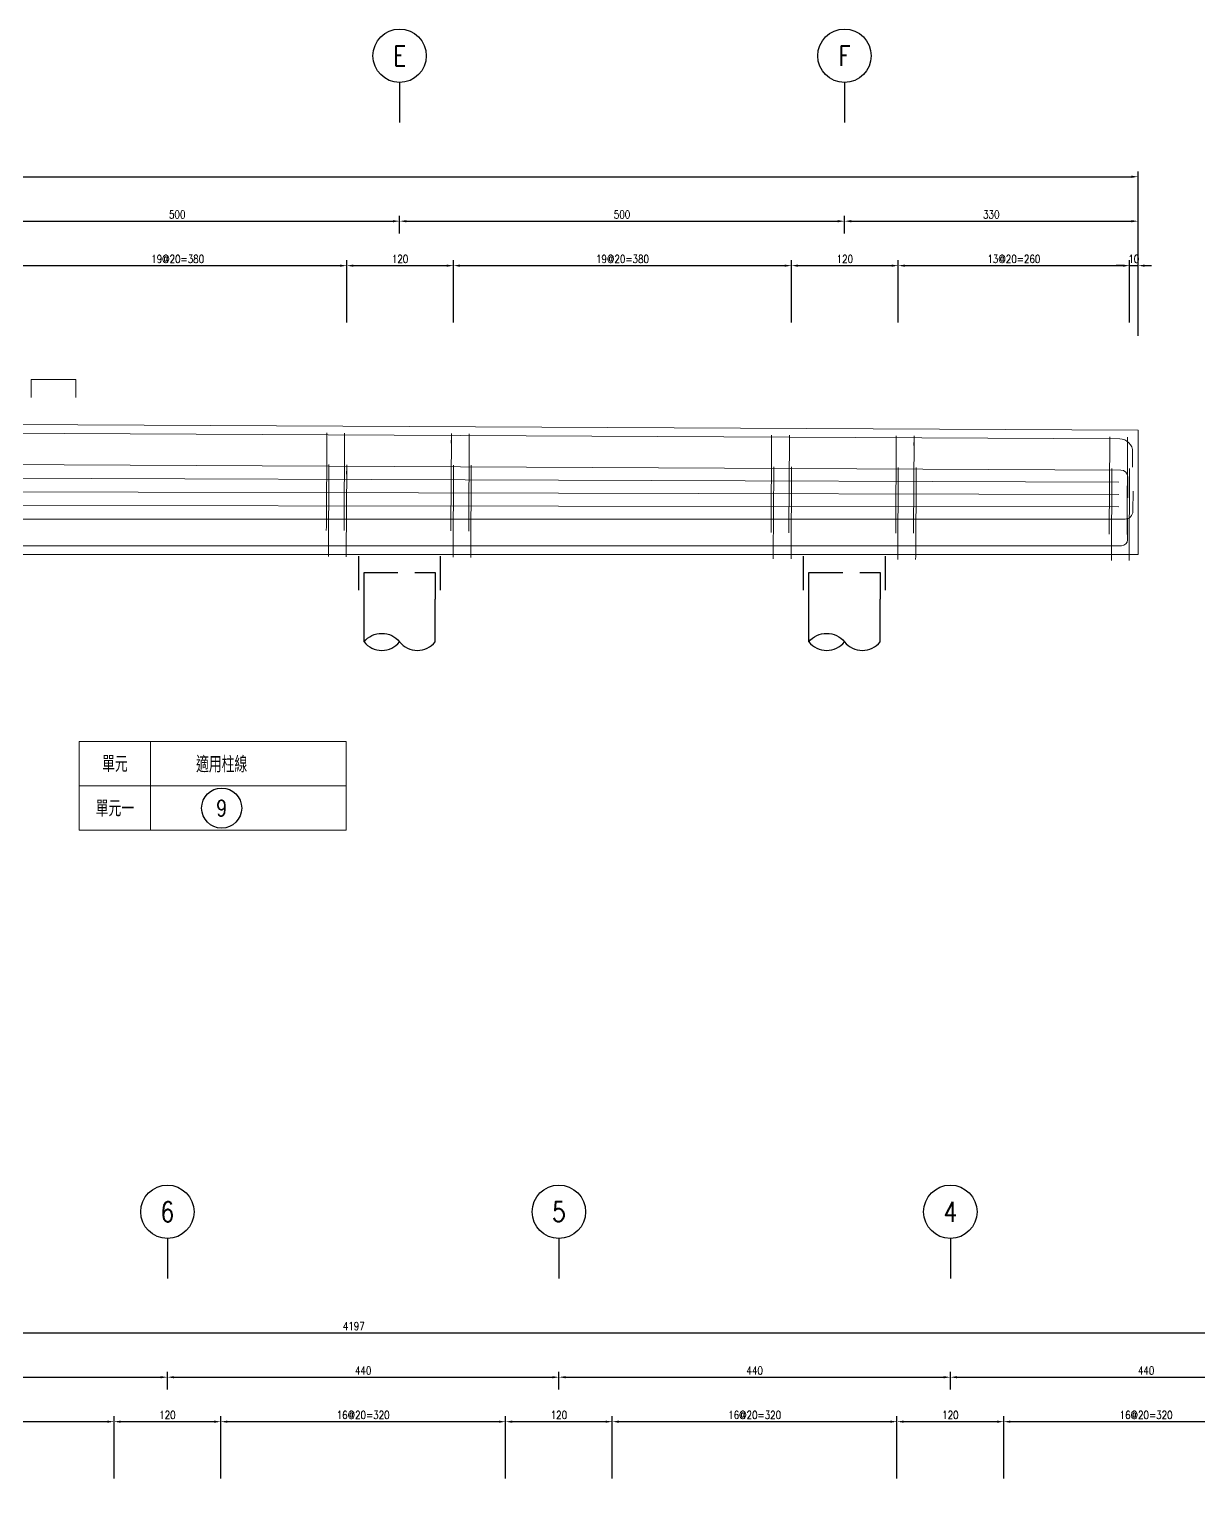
# Model space of a CAD drawing. Extents: x -4754 to 4976, y -19960 to 3841.
# Drawn here: x 1468 to 2783, y -2345 to -709 of the extents above; entities that cross this region are included whole.
import ezdxf
from ezdxf.enums import TextEntityAlignment as Align

# ---------------------------------------------------------------- set-up
doc = ezdxf.new("R2010")
doc.units = 0
doc.header["$LTSCALE"] = 3
doc.linetypes.add('DASHED', pattern=[19.05, 12.7, -6.35])
doc.layers.get('0').update_dxf_attribs({"linetype": 'CONTINUOUS'})
doc.layers.add('HB_0', color=7, linetype='CONTINUOUS', transparency=0.5)
for name, color, linetype in [('HB_DIM', 1, 'CONTINUOUS'), ('HB_SYMBOLS', 7, 'CONTINUOUS'), ('HB_TXT_CTEXT', 2, 'CONTINUOUS'), ('鋼筋', 3, 'CONTINUOUS')]:
    doc.layers.add(name, color=color, linetype=linetype)
doc.styles.get("Standard").update_dxf_attribs({"font": 'ROMANS.shx', "width": 0.8, "bigfont": 'chineset.shx'})
doc.dimstyles.new('30', dxfattribs={"dimscale": 3, "dimtxt": 3, "dimasz": 2.5, "dimexe": 2, "dimexo": 2, "dimgap": 1, "dimtad": 1, "dimdsep": 46, "dimtxsty": 'Standard', "dimcen": 0, "dimclrd": 256, "dimclre": 256, "dimclrt": 2, "dimadec": 0, "dimazin": 0, "dimtfac": 1, "dimtix": 1, "dimtmove": 2, "dimatfit": 3, "dimfxl": 1, "dimtolj": 1, "dimtzin": 0, "dimarcsym": 0})

# ---------------------------------------------------------------- blocks, each defined once
blk = doc.blocks.new('pile_vertical')
at = {"color": 252, "linetype": 'DASHED'}
for p, q in [((-46, -40), (-46, 0)), ((46, -40), (46, 0))]:
    blk.add_line(p, q, dxfattribs=at)
at = {"linetype": 'Continuous'}
for p, q in [((-40, -98.1), (-40, -50)), ((40, -98.1), (40, -50))]:
    blk.add_line(p, q, dxfattribs=at)
at = {"color": 252, "linetype": 'DASHED'}
blk.add_lwpolyline([(-40, -50), (-40, -20), (40, -20), (40, -50)], dxfattribs=at)
at = {"linetype": 'Continuous'}
for points in [[(-40, -98.1, -0.48), (0, -98.1, 0.48), (40, -98.1, 0.48)], [(-40, -98.1, 0.48), (0, -98.1, 0.48)]]:
    blk.add_lwpolyline(points, format="xyb", dxfattribs=at)
blk = doc.blocks.new('line_guide')
at = {"color": 4, "linetype": 'Continuous'}
blk.add_line((0, 0), (0, -45), dxfattribs=at)
blk.add_circle((0, 30), 30, dxfattribs=at)
at = {"color": 4, "linetype": 'Continuous', "width": 0.8}
blk.add_attdef('A', text='', height=22.5, dxfattribs=at).set_placement((0, 30), align=Align.MIDDLE)
blk = doc.blocks.new('line_tag')
at = {"layer": 'HB_SYMBOLS', "color": 4, "linetype": 'Continuous'}
blk.add_circle((0, 0), 22.5, dxfattribs=at)
at = {"color": 4, "linetype": 'Continuous', "width": 0.8}
blk.add_attdef('A', text='', height=18, dxfattribs=at).set_placement((0, 0), align=Align.MIDDLE)
blk = doc.blocks.new('*D98')
at = {"layer": 'HB_DIM', "linetype": 'Continuous', "lineweight": -2}
for p, q in [((1445.1, -1038.8), (1445.1, -968.8)), ((1452.6, -974.8), (1817.6, -974.8)), ((1825.1, -1038.8), (1825.1, -968.8))]:
    blk.add_line(p, q, dxfattribs=at)
at = {"layer": 'HB_DIM'}
for points in [[(1452.6, -973.6), (1452.6, -976.1), (1445.1, -974.8)], [(1817.6, -976.1), (1817.6, -973.6), (1825.1, -974.8)]]:
    blk.add_solid(points, dxfattribs=at)
at = {"layer": 'HB_DIM', "color": 2, "linetype": 'Continuous', "insert": (1635.1, -967.3), "char_height": 9, "attachment_point": 5, "rotation": 0}
blk.add_mtext('\\A1;19@20=380', dxfattribs=at)
blk = doc.blocks.new('*D99')
at = {"layer": 'HB_DIM', "linetype": 'Continuous', "lineweight": -2}
for p, q in [((1825.1, -1038.8), (1825.1, -968.8)), ((1832.6, -974.8), (1937.6, -974.8)), ((1945.1, -1038.8), (1945.1, -968.8))]:
    blk.add_line(p, q, dxfattribs=at)
at = {"layer": 'HB_DIM'}
for points in [[(1832.6, -973.6), (1832.6, -976.1), (1825.1, -974.8)], [(1937.6, -976.1), (1937.6, -973.6), (1945.1, -974.8)]]:
    blk.add_solid(points, dxfattribs=at)
at = {"layer": 'HB_DIM', "color": 2, "linetype": 'Continuous', "insert": (1885.1, -967.3), "char_height": 9, "attachment_point": 5, "rotation": 0}
blk.add_mtext('\\A1;120', dxfattribs=at)
blk = doc.blocks.new('*D100')
at = {"layer": 'HB_DIM', "linetype": 'Continuous', "lineweight": -2}
for p, q in [((1945.1, -1038.8), (1945.1, -968.8)), ((1952.6, -974.8), (2317.5, -974.8)), ((2325, -1038.8), (2325, -968.8))]:
    blk.add_line(p, q, dxfattribs=at)
at = {"layer": 'HB_DIM'}
for points in [[(1952.6, -973.6), (1952.6, -976.1), (1945.1, -974.8)], [(2317.5, -976.1), (2317.5, -973.6), (2325, -974.8)]]:
    blk.add_solid(points, dxfattribs=at)
at = {"layer": 'HB_DIM', "color": 2, "linetype": 'Continuous', "insert": (2135.1, -967.3), "char_height": 9, "attachment_point": 5, "rotation": 0}
blk.add_mtext('\\A1;19@20=380', dxfattribs=at)
blk = doc.blocks.new('*D101')
at = {"layer": 'HB_DIM', "linetype": 'Continuous', "lineweight": -2}
for p, q in [((2325, -1038.8), (2325, -968.8)), ((2332.5, -974.8), (2437.5, -974.8)), ((2445, -1038.8), (2445, -968.8))]:
    blk.add_line(p, q, dxfattribs=at)
at = {"layer": 'HB_DIM'}
for points in [[(2332.5, -973.6), (2332.5, -976.1), (2325, -974.8)], [(2437.5, -976.1), (2437.5, -973.6), (2445, -974.8)]]:
    blk.add_solid(points, dxfattribs=at)
at = {"layer": 'HB_DIM', "color": 2, "linetype": 'Continuous', "insert": (2385, -967.3), "char_height": 9, "attachment_point": 5, "rotation": 0}
blk.add_mtext('\\A1;120', dxfattribs=at)
blk = doc.blocks.new('*D102')
at = {"layer": 'HB_DIM', "linetype": 'Continuous', "lineweight": -2}
for p, q in [((2445, -1038.8), (2445, -968.8)), ((2452.5, -974.8), (2697.5, -974.8)), ((2705, -1038.8), (2705, -968.8))]:
    blk.add_line(p, q, dxfattribs=at)
at = {"layer": 'HB_DIM'}
for points in [[(2452.5, -973.6), (2452.5, -976.1), (2445, -974.8)], [(2697.5, -976.1), (2697.5, -973.6), (2705, -974.8)]]:
    blk.add_solid(points, dxfattribs=at)
at = {"layer": 'HB_DIM', "color": 2, "linetype": 'Continuous', "insert": (2575, -967.3), "char_height": 9, "attachment_point": 5, "rotation": 0}
blk.add_mtext('\\A1;13@20=260', dxfattribs=at)
blk = doc.blocks.new('*D103')
at = {"layer": 'HB_DIM', "linetype": 'Continuous', "lineweight": -2}
for p, q in [((2697.5, -974.8), (2690, -974.8)), ((2705, -1038.8), (2705, -968.8)), ((2705, -974.8), (2714.6, -974.8)), ((2714.6, -1038.8), (2714.6, -968.8)), ((2722.1, -974.8), (2729.6, -974.8))]:
    blk.add_line(p, q, dxfattribs=at)
at = {"layer": 'HB_DIM'}
for points in [[(2697.5, -976.1), (2697.5, -973.6), (2705, -974.8)], [(2722.1, -973.6), (2722.1, -976.1), (2714.6, -974.8)]]:
    blk.add_solid(points, dxfattribs=at)
at = {"layer": 'HB_DIM', "color": 2, "linetype": 'Continuous', "insert": (2709.8, -967.3), "char_height": 9, "attachment_point": 5, "rotation": 0}
blk.add_mtext('\\A1;10', dxfattribs=at)
blk = doc.blocks.new('*D104')
at = {"layer": 'HB_DIM', "linetype": 'Continuous', "lineweight": -2}
for p, q in [((-265.4, -1038.8), (-265.4, -868.8)), ((-257.9, -874.8), (2707.1, -874.8)), ((2714.6, -1053.8), (2714.6, -868.8))]:
    blk.add_line(p, q, dxfattribs=at)
at = {"layer": 'HB_DIM'}
for points in [[(-257.9, -873.6), (-257.9, -876.1), (-265.4, -874.8)], [(2707.1, -876.1), (2707.1, -873.6), (2714.6, -874.8)]]:
    blk.add_solid(points, dxfattribs=at)
at = {"layer": 'HB_DIM', "color": 2, "linetype": 'Continuous', "insert": (1224.6, -867.3), "char_height": 9, "attachment_point": 5, "rotation": 0}
blk.add_mtext('\\A1;2980', dxfattribs=at)
blk = doc.blocks.new('*D109')
at = {"layer": 'HB_DIM', "linetype": 'Continuous', "lineweight": -2}
for p, q in [((1384.6, -938.8), (1384.6, -918.8)), ((1392.1, -924.8), (1877.1, -924.8)), ((1884.6, -938.8), (1884.6, -918.8))]:
    blk.add_line(p, q, dxfattribs=at)
at = {"layer": 'HB_DIM'}
for points in [[(1392.1, -923.6), (1392.1, -926.1), (1384.6, -924.8)], [(1877.1, -926.1), (1877.1, -923.6), (1884.6, -924.8)]]:
    blk.add_solid(points, dxfattribs=at)
at = {"layer": 'HB_DIM', "color": 2, "linetype": 'Continuous', "insert": (1634.6, -917.3), "char_height": 9, "attachment_point": 5, "rotation": 0}
blk.add_mtext('\\A1;500', dxfattribs=at)
blk = doc.blocks.new('*D110')
at = {"layer": 'HB_DIM', "linetype": 'Continuous', "lineweight": -2}
for p, q in [((1884.6, -938.8), (1884.6, -918.8)), ((1892.1, -924.8), (2377.1, -924.8)), ((2384.6, -938.8), (2384.6, -918.8))]:
    blk.add_line(p, q, dxfattribs=at)
at = {"layer": 'HB_DIM'}
for points in [[(1892.1, -923.6), (1892.1, -926.1), (1884.6, -924.8)], [(2377.1, -926.1), (2377.1, -923.6), (2384.6, -924.8)]]:
    blk.add_solid(points, dxfattribs=at)
at = {"layer": 'HB_DIM', "color": 2, "linetype": 'Continuous', "insert": (2134.6, -917.3), "char_height": 9, "attachment_point": 5, "rotation": 0}
blk.add_mtext('\\A1;500', dxfattribs=at)
blk = doc.blocks.new('*D111')
at = {"layer": 'HB_DIM', "linetype": 'Continuous', "lineweight": -2}
for p, q in [((2384.6, -938.8), (2384.6, -918.8)), ((2392.1, -924.8), (2707.1, -924.8)), ((2714.6, -1038.8), (2714.6, -918.8))]:
    blk.add_line(p, q, dxfattribs=at)
at = {"layer": 'HB_DIM'}
for points in [[(2392.1, -923.6), (2392.1, -926.1), (2384.6, -924.8)], [(2707.1, -926.1), (2707.1, -923.6), (2714.6, -924.8)]]:
    blk.add_solid(points, dxfattribs=at)
at = {"layer": 'HB_DIM', "color": 2, "linetype": 'Continuous', "insert": (2549.6, -917.3), "char_height": 9, "attachment_point": 5, "rotation": 0}
blk.add_mtext('\\A1;330', dxfattribs=at)
blk = doc.blocks.new('*D122')
at = {"layer": 'HB_DIM', "linetype": 'Continuous', "lineweight": -2}
for p, q in [((1243.6, -2338.8), (1243.6, -2268.8)), ((1563.6, -2338.8), (1563.6, -2268.8)), ((1251.1, -2274.8), (1556.1, -2274.8))]:
    blk.add_line(p, q, dxfattribs=at)
at = {"layer": 'HB_DIM'}
for points in [[(1251.1, -2273.6), (1251.1, -2276.1), (1243.6, -2274.8)], [(1556.1, -2276.1), (1556.1, -2273.6), (1563.6, -2274.8)]]:
    blk.add_solid(points, dxfattribs=at)
at = {"layer": 'HB_DIM', "color": 2, "linetype": 'Continuous', "insert": (1403.6, -2267.3), "char_height": 9, "attachment_point": 5, "rotation": 0}
blk.add_mtext('\\A1;16@20=320', dxfattribs=at)
blk = doc.blocks.new('*D123')
at = {"layer": 'HB_DIM', "linetype": 'Continuous', "lineweight": -2}
for p, q in [((1563.6, -2338.8), (1563.6, -2268.8)), ((1683.6, -2338.8), (1683.6, -2268.8)), ((1571.1, -2274.8), (1676.1, -2274.8))]:
    blk.add_line(p, q, dxfattribs=at)
at = {"layer": 'HB_DIM'}
for points in [[(1571.1, -2273.6), (1571.1, -2276.1), (1563.6, -2274.8)], [(1676.1, -2276.1), (1676.1, -2273.6), (1683.6, -2274.8)]]:
    blk.add_solid(points, dxfattribs=at)
at = {"layer": 'HB_DIM', "color": 2, "linetype": 'Continuous', "insert": (1623.6, -2267.3), "char_height": 9, "attachment_point": 5, "rotation": 0}
blk.add_mtext('\\A1;120', dxfattribs=at)
blk = doc.blocks.new('*D124')
at = {"layer": 'HB_DIM', "linetype": 'Continuous', "lineweight": -2}
for p, q in [((1683.6, -2338.8), (1683.6, -2268.8)), ((2003.6, -2338.8), (2003.6, -2268.8)), ((1691.1, -2274.8), (1996.1, -2274.8))]:
    blk.add_line(p, q, dxfattribs=at)
at = {"layer": 'HB_DIM'}
for points in [[(1691.1, -2273.6), (1691.1, -2276.1), (1683.6, -2274.8)], [(1996.1, -2276.1), (1996.1, -2273.6), (2003.6, -2274.8)]]:
    blk.add_solid(points, dxfattribs=at)
at = {"layer": 'HB_DIM', "color": 2, "linetype": 'Continuous', "insert": (1843.6, -2267.3), "char_height": 9, "attachment_point": 5, "rotation": 0}
blk.add_mtext('\\A1;16@20=320', dxfattribs=at)
blk = doc.blocks.new('*D125')
at = {"layer": 'HB_DIM', "linetype": 'Continuous', "lineweight": -2}
for p, q in [((2003.6, -2338.8), (2003.6, -2268.8)), ((2123.6, -2338.8), (2123.6, -2268.8)), ((2011.1, -2274.8), (2116.1, -2274.8))]:
    blk.add_line(p, q, dxfattribs=at)
at = {"layer": 'HB_DIM'}
for points in [[(2011.1, -2273.6), (2011.1, -2276.1), (2003.6, -2274.8)], [(2116.1, -2276.1), (2116.1, -2273.6), (2123.6, -2274.8)]]:
    blk.add_solid(points, dxfattribs=at)
at = {"layer": 'HB_DIM', "color": 2, "linetype": 'Continuous', "insert": (2063.6, -2267.3), "char_height": 9, "attachment_point": 5, "rotation": 0}
blk.add_mtext('\\A1;120', dxfattribs=at)
blk = doc.blocks.new('*D126')
at = {"layer": 'HB_DIM', "linetype": 'Continuous', "lineweight": -2}
for p, q in [((2123.6, -2338.8), (2123.6, -2268.8)), ((2443.6, -2338.8), (2443.6, -2268.8)), ((2131.1, -2274.8), (2436.1, -2274.8))]:
    blk.add_line(p, q, dxfattribs=at)
at = {"layer": 'HB_DIM'}
for points in [[(2131.1, -2273.6), (2131.1, -2276.1), (2123.6, -2274.8)], [(2436.1, -2276.1), (2436.1, -2273.6), (2443.6, -2274.8)]]:
    blk.add_solid(points, dxfattribs=at)
at = {"layer": 'HB_DIM', "color": 2, "linetype": 'Continuous', "insert": (2283.6, -2267.3), "char_height": 9, "attachment_point": 5, "rotation": 0}
blk.add_mtext('\\A1;16@20=320', dxfattribs=at)
blk = doc.blocks.new('*D127')
at = {"layer": 'HB_DIM', "linetype": 'Continuous', "lineweight": -2}
for p, q in [((2443.6, -2338.8), (2443.6, -2268.8)), ((2563.6, -2338.8), (2563.6, -2268.8)), ((2451.1, -2274.8), (2556.1, -2274.8))]:
    blk.add_line(p, q, dxfattribs=at)
at = {"layer": 'HB_DIM'}
for points in [[(2451.1, -2273.6), (2451.1, -2276.1), (2443.6, -2274.8)], [(2556.1, -2276.1), (2556.1, -2273.6), (2563.6, -2274.8)]]:
    blk.add_solid(points, dxfattribs=at)
at = {"layer": 'HB_DIM', "color": 2, "linetype": 'Continuous', "insert": (2503.6, -2267.3), "char_height": 9, "attachment_point": 5, "rotation": 0}
blk.add_mtext('\\A1;120', dxfattribs=at)
blk = doc.blocks.new('*D128')
at = {"layer": 'HB_DIM', "linetype": 'Continuous', "lineweight": -2}
for p, q in [((2563.6, -2338.8), (2563.6, -2268.8)), ((2883.6, -2338.8), (2883.6, -2268.8)), ((2571.1, -2274.8), (2876.1, -2274.8))]:
    blk.add_line(p, q, dxfattribs=at)
at = {"layer": 'HB_DIM'}
for points in [[(2571.1, -2273.6), (2571.1, -2276.1), (2563.6, -2274.8)], [(2876.1, -2276.1), (2876.1, -2273.6), (2883.6, -2274.8)]]:
    blk.add_solid(points, dxfattribs=at)
at = {"layer": 'HB_DIM', "color": 2, "linetype": 'Continuous', "insert": (2723.6, -2267.3), "char_height": 9, "attachment_point": 5, "rotation": 0}
blk.add_mtext('\\A1;16@20=320', dxfattribs=at)
blk = doc.blocks.new('*D134')
at = {"layer": 'HB_DIM', "linetype": 'Continuous', "lineweight": -2}
for p, q in [((-265.4, -2338.8), (-265.4, -2168.8)), ((-257.9, -2174.8), (3924.1, -2174.8)), ((3931.6, -2338.8), (3931.6, -2168.8))]:
    blk.add_line(p, q, dxfattribs=at)
at = {"layer": 'HB_DIM'}
for points in [[(-257.9, -2173.6), (-257.9, -2176.1), (-265.4, -2174.8)], [(3924.1, -2176.1), (3924.1, -2173.6), (3931.6, -2174.8)]]:
    blk.add_solid(points, dxfattribs=at)
at = {"layer": 'HB_DIM', "color": 2, "linetype": 'Continuous', "insert": (1833.1, -2167.3), "char_height": 9, "attachment_point": 5, "rotation": 0}
blk.add_mtext('\\A1;4197', dxfattribs=at)
blk = doc.blocks.new('*D139')
at = {"layer": 'HB_DIM', "linetype": 'Continuous', "lineweight": -2}
for p, q in [((1183.6, -2238.8), (1183.6, -2218.8)), ((1191.1, -2224.8), (1616.1, -2224.8)), ((1623.6, -2238.8), (1623.6, -2218.8))]:
    blk.add_line(p, q, dxfattribs=at)
at = {"layer": 'HB_DIM'}
for points in [[(1191.1, -2223.6), (1191.1, -2226.1), (1183.6, -2224.8)], [(1616.1, -2226.1), (1616.1, -2223.6), (1623.6, -2224.8)]]:
    blk.add_solid(points, dxfattribs=at)
at = {"layer": 'HB_DIM', "color": 2, "linetype": 'Continuous', "insert": (1403.6, -2217.3), "char_height": 9, "attachment_point": 5, "rotation": 0}
blk.add_mtext('\\A1;440', dxfattribs=at)
blk = doc.blocks.new('*D140')
at = {"layer": 'HB_DIM', "linetype": 'Continuous', "lineweight": -2}
for p, q in [((1623.6, -2238.8), (1623.6, -2218.8)), ((1631.1, -2224.8), (2056.1, -2224.8)), ((2063.6, -2238.8), (2063.6, -2218.8))]:
    blk.add_line(p, q, dxfattribs=at)
at = {"layer": 'HB_DIM'}
for points in [[(1631.1, -2223.6), (1631.1, -2226.1), (1623.6, -2224.8)], [(2056.1, -2226.1), (2056.1, -2223.6), (2063.6, -2224.8)]]:
    blk.add_solid(points, dxfattribs=at)
at = {"layer": 'HB_DIM', "color": 2, "linetype": 'Continuous', "insert": (1843.6, -2217.3), "char_height": 9, "attachment_point": 5, "rotation": 0}
blk.add_mtext('\\A1;440', dxfattribs=at)
blk = doc.blocks.new('*D141')
at = {"layer": 'HB_DIM', "linetype": 'Continuous', "lineweight": -2}
for p, q in [((2063.6, -2238.8), (2063.6, -2218.8)), ((2071.1, -2224.8), (2496.1, -2224.8)), ((2503.6, -2238.8), (2503.6, -2218.8))]:
    blk.add_line(p, q, dxfattribs=at)
at = {"layer": 'HB_DIM'}
for points in [[(2071.1, -2223.6), (2071.1, -2226.1), (2063.6, -2224.8)], [(2496.1, -2226.1), (2496.1, -2223.6), (2503.6, -2224.8)]]:
    blk.add_solid(points, dxfattribs=at)
at = {"layer": 'HB_DIM', "color": 2, "linetype": 'Continuous', "insert": (2283.6, -2217.3), "char_height": 9, "attachment_point": 5, "rotation": 0}
blk.add_mtext('\\A1;440', dxfattribs=at)
blk = doc.blocks.new('*D142')
at = {"layer": 'HB_DIM', "linetype": 'Continuous', "lineweight": -2}
for p, q in [((2503.6, -2238.8), (2503.6, -2218.8)), ((2511.1, -2224.8), (2936.1, -2224.8)), ((2943.6, -2238.8), (2943.6, -2218.8))]:
    blk.add_line(p, q, dxfattribs=at)
at = {"layer": 'HB_DIM'}
for points in [[(2511.1, -2223.6), (2511.1, -2226.1), (2503.6, -2224.8)], [(2936.1, -2226.1), (2936.1, -2223.6), (2943.6, -2224.8)]]:
    blk.add_solid(points, dxfattribs=at)
at = {"layer": 'HB_DIM', "color": 2, "linetype": 'Continuous', "insert": (2723.6, -2217.3), "char_height": 9, "attachment_point": 5, "rotation": 0}
blk.add_mtext('\\A1;440', dxfattribs=at)

msp = doc.modelspace()

# ---------------------------------------------------------------- linework, layer by layer
at = {"layer": 'HB_0', "lineweight": 5}
msp.add_lwpolyline([(-225.427, -1299.802), (-225.427, -1219.802), (-265.427, -1219.802), (-265.427, -1144.802), (2714.573, -1159.802), (2714.573, -1299.802), (-225.427, -1299.802)], dxfattribs=at)
at = {"layer": 'HB_TXT_CTEXT', "color": 4, "lineweight": 5, "true_color": 0x00ffff}
for p, q in [((1604.573, -1509.802), (1604.573, -1609.802)), ((1524.573, -1559.802), (1824.573, -1559.802))]:
    msp.add_line(p, q, dxfattribs=at)
msp.add_lwpolyline([(1524.573, -1509.802), (1524.573, -1609.802), (1824.573, -1609.802), (1824.573, -1509.802), (1524.573, -1509.802)], dxfattribs=at)
at = {"layer": 'HB_TXT_CTEXT', "lineweight": 5}
msp.add_polyline3d([(1470.521, -1122.946, -38), (1470.521, -1102.946, -38), (1520.521, -1102.946, -38), (1520.521, -1122.946, -38)], dxfattribs=at)
at = {"layer": '鋼筋', "lineweight": 5}
for p, q in [((11.01, -1156.193, -38), (2694.033, -1169.698, -38)), ((11.01, -1156.193, -27.143), (2694.033, -1169.698, -27.143)), ((11.01, -1156.193, -16.286), (2694.033, -1169.698, -16.286)), ((11.01, -1156.193, -5.429), (2694.033, -1169.698, -5.429)), ((11.01, -1156.193, 5.429), (2694.033, -1169.698, 5.429)), ((11.01, -1156.193, 16.286), (2694.033, -1169.698, 16.286)), ((11.01, -1156.193, 27.143), (2694.033, -1169.698, 27.143)), ((11.01, -1156.193, 38), (2694.033, -1169.698, 38)), ((1802.732, -1166.17, 40.245), (1802.213, -1269.309, 40.245)), ((1802.213, -1269.309, -40.245), (1802.732, -1166.17, -40.245)), ((1802.694, -1173.79, 33.895), (1802.732, -1166.17, 33.895)), ((1802.732, -1166.17, -33.895), (1802.694, -1173.79, -33.895)), ((1822.732, -1166.271, 40.245), (1822.213, -1269.41, 40.245)), ((1822.213, -1269.41, -40.245), (1822.732, -1166.271, -40.245)), ((1822.694, -1173.891, 33.895), (1822.732, -1166.271, 33.895)), ((1822.732, -1166.271, -33.895), (1822.694, -1173.891, -33.895)), ((1942.73, -1166.875, 40.245), (1942.211, -1270.014, 40.245)), ((1942.211, -1270.014, -40.245), (1942.73, -1166.875, -40.245)), ((1942.692, -1174.495, 33.895), (1942.73, -1166.875, 33.895)), ((1942.73, -1166.875, -33.895), (1942.692, -1174.495, -33.895)), ((1962.73, -1166.975, 40.245), (1962.211, -1270.115, 40.245)), ((1962.211, -1270.115, -40.245), (1962.73, -1166.975, -40.245)), ((1962.692, -1174.595, 33.895), (1962.73, -1166.975, 33.895)), ((1962.73, -1166.975, -33.895), (1962.692, -1174.595, -33.895)), ((2302.726, -1168.687, 40.245), (2302.207, -1271.826, 40.245)), ((2302.207, -1271.826, -40.245), (2302.726, -1168.687, -40.245)), ((2302.688, -1176.307, 33.895), (2302.726, -1168.687, 33.895)), ((2302.726, -1168.687, -33.895), (2302.688, -1176.307, -33.895)), ((2322.726, -1168.787, 40.245), (2322.206, -1271.927, 40.245)), ((2322.206, -1271.927, -40.245), (2322.726, -1168.787, -40.245)), ((2322.687, -1176.407, 33.895), (2322.726, -1168.787, 33.895)), ((2322.726, -1168.787, -33.895), (2322.687, -1176.407, -33.895)), ((2442.724, -1169.391, 40.245), (2442.205, -1272.531, 40.245)), ((2442.205, -1272.531, -40.245), (2442.724, -1169.391, -40.245)), ((2442.686, -1177.011, 33.895), (2442.724, -1169.391, 33.895)), ((2442.724, -1169.391, -33.895), (2442.686, -1177.011, -33.895)), ((2462.724, -1169.492, 40.245), (2462.205, -1272.631, 40.245)), ((2462.205, -1272.631, -40.245), (2462.724, -1169.492, -40.245)), ((2462.686, -1177.112, 33.895), (2462.724, -1169.492, 33.895)), ((2462.724, -1169.492, -33.895), (2462.686, -1177.112, -33.895)), ((2682.721, -1170.599, 40.245), (2682.202, -1273.739, 40.245)), ((2682.202, -1273.739, -40.245), (2682.721, -1170.599, -40.245)), ((2682.683, -1178.219, 33.895), (2682.721, -1170.599, 33.895)), ((2682.721, -1170.599, -33.895), (2682.683, -1178.219, -33.895)), ((2702.721, -1170.7, 40.245), (2702.202, -1273.839, 40.245)), ((2702.202, -1273.839, -40.245), (2702.721, -1170.7, -40.245)), ((2702.682, -1178.32, 33.895), (2702.721, -1170.7, 33.895)), ((2702.721, -1170.7, -33.895), (2702.682, -1178.32, -33.895)), ((-245.103, -1189.902, -50), (2695.282, -1204.703, -50)), ((-245.103, -1189.902, -35.714), (2695.282, -1204.703, -35.714)), ((-245.103, -1189.902, -21.429), (2695.282, -1204.703, -21.429)), ((-245.103, -1189.902, -7.143), (2695.282, -1204.703, -7.143)), ((-245.103, -1189.902, 7.143), (2695.282, -1204.703, 7.143)), ((-245.103, -1189.902, 21.429), (2695.282, -1204.703, 21.429)), ((-245.103, -1189.902, 35.714), (2695.282, -1204.703, 35.714)), ((-245.103, -1189.902, 50), (2695.282, -1204.703, 50)), ((2708.45, -1184.261, -38), (2708.364, -1201.381, -38)), ((2708.45, -1184.261, -27.143), (2708.364, -1201.381, -27.143)), ((2708.45, -1184.261, -16.286), (2708.364, -1201.381, -16.286)), ((2708.45, -1184.261, -5.429), (2708.364, -1201.381, -5.429)), ((2708.45, -1184.261, 5.429), (2708.364, -1201.381, 5.429)), ((2708.45, -1184.261, 16.286), (2708.364, -1201.381, 16.286)), ((2708.45, -1184.261, 27.143), (2708.364, -1201.381, 27.143)), ((2708.45, -1184.261, 38), (2708.364, -1201.381, 38)), ((-242.961, -1207.406, -50), (2692.983, -1218.449, -50)), ((-242.961, -1207.406, 50), (2692.983, -1218.449, 50)), ((1805.093, -1201.714, 51.745), (1804.604, -1298.852, 51.745)), ((1804.604, -1298.852, -51.745), (1805.093, -1201.714, -51.745)), ((1805.055, -1209.334, 45.395), (1805.093, -1201.714, 45.395)), ((1805.093, -1201.714, -45.395), (1805.055, -1209.334, -45.395)), ((1825.093, -1201.815, 51.745), (1824.604, -1298.952, 51.745)), ((1824.604, -1298.952, -51.745), (1825.093, -1201.815, -51.745)), ((1825.055, -1209.435, 45.395), (1825.093, -1201.815, 45.395)), ((1825.093, -1201.815, -45.395), (1825.055, -1209.435, -45.395)), ((1945.092, -1202.419, 51.745), (1944.603, -1299.556, 51.745)), ((1944.603, -1299.556, -51.745), (1945.092, -1202.419, -51.745)), ((1945.053, -1210.039, 45.395), (1945.092, -1202.419, 45.395)), ((1945.092, -1202.419, -45.395), (1945.053, -1210.039, -45.395)), ((1965.091, -1202.519, 51.745), (1964.602, -1299.657, 51.745)), ((1964.602, -1299.657, -51.745), (1965.091, -1202.519, -51.745)), ((1965.053, -1210.139, 45.395), (1965.091, -1202.519, 45.395)), ((1965.091, -1202.519, -45.395), (1965.053, -1210.139, -45.395)), ((2305.087, -1204.231, 51.745), (2304.598, -1301.368, 51.745)), ((2304.598, -1301.368, -51.745), (2305.087, -1204.231, -51.745)), ((2305.049, -1211.851, 45.395), (2305.087, -1204.231, 45.395)), ((2305.087, -1204.231, -45.395), (2305.049, -1211.851, -45.395)), ((2325.087, -1204.331, 51.745), (2324.598, -1301.469, 51.745)), ((2324.598, -1301.469, -51.745), (2325.087, -1204.331, -51.745)), ((2325.048, -1211.951, 45.395), (2325.087, -1204.331, 45.395)), ((2325.087, -1204.331, -45.395), (2325.048, -1211.951, -45.395)), ((2445.085, -1204.935, 51.745), (2444.596, -1302.073, 51.745)), ((2444.596, -1302.073, -51.745), (2445.085, -1204.935, -51.745)), ((2445.047, -1212.555, 45.395), (2445.085, -1204.935, 45.395)), ((2445.085, -1204.935, -45.395), (2445.047, -1212.555, -45.395)), ((2465.085, -1205.036, 51.745), (2464.596, -1302.174, 51.745)), ((2464.596, -1302.174, -51.745), (2465.085, -1205.036, -51.745)), ((2465.047, -1212.656, 45.395), (2465.085, -1205.036, 45.395)), ((2465.085, -1205.036, -45.395), (2465.047, -1212.656, -45.395)), ((2685.082, -1206.144, 51.745), (2684.593, -1303.281, 51.745)), ((2684.593, -1303.281, -51.745), (2685.082, -1206.144, -51.745)), ((2685.044, -1213.763, 45.395), (2685.082, -1206.144, 45.395)), ((2685.082, -1206.144, -45.395), (2685.044, -1213.763, -45.395)), ((2705.082, -1206.244, 51.745), (2704.593, -1303.382, 51.745)), ((2704.593, -1303.382, -51.745), (2705.082, -1206.244, -51.745)), ((2705.044, -1213.864, 45.395), (2705.082, -1206.244, 45.395)), ((2705.082, -1206.244, -45.395), (2705.044, -1213.864, -45.395)), ((-243.049, -1224.898, -50), (2692.906, -1232.206, -50)), ((-243.049, -1224.898, 50), (2692.906, -1232.206, 50)), ((2703.013, -1212.512, -50), (2702.895, -1235.852, -50)), ((2703.013, -1212.512, -35.714), (2702.895, -1235.852, -35.714)), ((2703.013, -1212.512, -21.429), (2702.895, -1235.852, -21.429)), ((2703.013, -1212.512, -7.143), (2702.895, -1235.852, -7.143)), ((2703.013, -1212.512, 7.143), (2702.895, -1235.852, 7.143)), ((2703.013, -1212.512, 21.429), (2702.895, -1235.852, 21.429)), ((2703.013, -1212.512, 35.714), (2702.895, -1235.852, 35.714)), ((2703.013, -1212.512, 50), (2702.895, -1235.852, 50)), ((-243.137, -1242.39, -50), (2692.825, -1245.964, -50)), ((-243.137, -1242.39, 50), (2692.825, -1245.964, 50)), ((2708.819, -1250.927, -50), (2708.932, -1228.502, -50)), ((2708.819, -1250.927, -35.714), (2708.932, -1228.502, -35.714)), ((2708.819, -1250.927, -21.429), (2708.932, -1228.502, -21.429)), ((2708.819, -1250.927, -7.143), (2708.932, -1228.502, -7.143)), ((2708.819, -1250.927, 7.143), (2708.932, -1228.502, 7.143)), ((2708.819, -1250.927, 21.429), (2708.932, -1228.502, 21.429)), ((2708.819, -1250.927, 35.714), (2708.932, -1228.502, 35.714)), ((2708.819, -1250.927, 50), (2708.932, -1228.502, 50)), ((2702.657, -1283.09, -50), (2702.78, -1258.787, -50)), ((2702.657, -1283.09, -35.714), (2702.78, -1258.787, -35.714)), ((2702.657, -1283.09, -21.429), (2702.78, -1258.787, -21.429)), ((2702.657, -1283.09, -7.143), (2702.78, -1258.787, -7.143)), ((2702.657, -1283.09, 7.143), (2702.78, -1258.787, 7.143)), ((2702.657, -1283.09, 21.429), (2702.78, -1258.787, 21.429)), ((2702.657, -1283.09, 35.714), (2702.78, -1258.787, 35.714)), ((2702.657, -1283.09, 50), (2702.78, -1258.787, 50)), ((-250.29, -1259.832, -50), (2699.93, -1259.772, -50)), ((-250.29, -1259.832, -35.714), (2699.93, -1259.772, -35.714)), ((-250.29, -1259.832, -21.429), (2699.93, -1259.772, -21.429)), ((-250.29, -1259.832, -7.143), (2699.93, -1259.772, -7.143)), ((-250.29, -1259.832, 7.143), (2699.93, -1259.772, 7.143)), ((-250.29, -1259.832, 21.429), (2699.93, -1259.772, 21.429)), ((-250.29, -1259.832, 35.714), (2699.93, -1259.772, 35.714)), ((-250.29, -1259.832, 50), (2699.93, -1259.772, 50)), ((1802.197, -1272.484, 37.07), (1802.197, -1272.484, -37.07)), ((1822.197, -1272.585, 37.07), (1822.197, -1272.585, -37.07)), ((1942.195, -1273.189, 37.07), (1942.195, -1273.189, -37.07)), ((1962.195, -1273.29, 37.07), (1962.195, -1273.29, -37.07)), ((2302.191, -1275.001, 37.07), (2302.191, -1275.001, -37.07)), ((2322.19, -1275.102, 37.07), (2322.19, -1275.102, -37.07)), ((2442.189, -1275.706, 37.07), (2442.189, -1275.706, -37.07)), ((2462.189, -1275.806, 37.07), (2462.189, -1275.806, -37.07)), ((-246.657, -1289.862, -50), (2695.973, -1289.742, -50)), ((-246.657, -1289.862, -35.714), (2695.973, -1289.742, -35.714)), ((-246.657, -1289.862, -21.429), (2695.973, -1289.742, -21.429)), ((-246.657, -1289.862, -7.143), (2695.973, -1289.742, -7.143)), ((-246.657, -1289.862, 7.143), (2695.973, -1289.742, 7.143)), ((-246.657, -1289.862, 21.429), (2695.973, -1289.742, 21.429)), ((-246.657, -1289.862, 35.714), (2695.973, -1289.742, 35.714)), ((-246.657, -1289.862, 50), (2695.973, -1289.742, 50)), ((2682.186, -1276.914, 37.07), (2682.186, -1276.914, -37.07)), ((2702.186, -1277.014, 37.07), (2702.186, -1277.014, -37.07)), ((1804.588, -1302.027, 48.57), (1804.588, -1302.027, -48.57)), ((1824.588, -1302.127, 48.57), (1824.588, -1302.127, -48.57)), ((1944.587, -1302.731, 48.57), (1944.587, -1302.731, -48.57)), ((1964.586, -1302.832, 48.57), (1964.586, -1302.832, -48.57)), ((2304.582, -1304.543, 48.57), (2304.582, -1304.543, -48.57)), ((2324.582, -1304.644, 48.57), (2324.582, -1304.644, -48.57)), ((2444.58, -1305.248, 48.57), (2444.58, -1305.248, -48.57)), ((2464.58, -1305.349, 48.57), (2464.58, -1305.349, -48.57)), ((2684.577, -1306.456, 48.57), (2684.577, -1306.456, -48.57)), ((2704.577, -1306.557, 48.57), (2704.577, -1306.557, -48.57))]:
    msp.add_line(p, q, dxfattribs=at)
at = {"layer": '鋼筋', "lineweight": 5, "extrusion": (0.999987, -0.005033, 0)}
for centre, start, end in [((-1157.081, 37.07, 1808.579), 270, 90), ((-1157.081, -37.07, 1808.579), 270, 90), ((-1157.081, 37.07, 1828.579), 270, 90), ((-1157.081, -37.07, 1828.579), 270, 90), ((-1157.081, 37.07, 1948.579), 270, 90), ((-1157.081, -37.07, 1948.579), 270, 90), ((-1157.081, 37.07, 1968.579), 270, 90), ((-1157.081, -37.07, 1968.579), 270, 90), ((-1157.081, 37.07, 2308.579), 270, 90), ((-1157.081, -37.07, 2308.579), 270, 90), ((-1157.081, 37.07, 2328.579), 270, 90), ((-1157.081, -37.07, 2328.579), 270, 90), ((-1157.081, 37.07, 2448.579), 270, 90), ((-1157.081, -37.07, 2448.579), 270, 90), ((-1157.081, 37.07, 2468.579), 270, 90), ((-1157.081, -37.07, 2468.579), 270, 90), ((-1157.081, 37.07, 2688.579), 270, 90), ((-1157.081, -37.07, 2688.579), 270, 90), ((-1157.081, 37.07, 2708.579), 270, 90), ((-1157.081, -37.07, 2708.579), 270, 90), ((-1192.613, 48.57, 1811.119), 270, 90), ((-1192.613, -48.57, 1811.119), 270, 90), ((-1192.613, 48.57, 1831.119), 270, 90), ((-1192.613, -48.57, 1831.119), 270, 90), ((-1192.613, 48.57, 1951.119), 270, 90), ((-1192.613, -48.57, 1951.119), 270, 90), ((-1192.613, 48.57, 1971.119), 270, 90), ((-1192.613, -48.57, 1971.119), 270, 90), ((-1192.613, 48.57, 2311.119), 270, 90), ((-1192.613, -48.57, 2311.119), 270, 90), ((-1192.613, 48.57, 2331.119), 270, 90), ((-1192.613, -48.57, 2331.119), 270, 90), ((-1192.613, 48.57, 2451.119), 270, 90), ((-1192.613, -48.57, 2451.119), 270, 90), ((-1192.613, 48.57, 2471.119), 270, 90), ((-1192.613, -48.57, 2471.119), 270, 90), ((-1192.613, 48.57, 2691.119), 270, 90), ((-1192.613, -48.57, 2691.119), 270, 90), ((-1192.613, 48.57, 2711.119), 270, 90), ((-1192.613, -48.57, 2711.119), 270, 90), ((-1260.222, 37.07, 1808.579), 90, 180), ((-1260.222, -37.07, 1808.579), 180, 270), ((-1260.222, 37.07, 1828.579), 90, 180), ((-1260.222, -37.07, 1828.579), 180, 270), ((-1260.222, 37.07, 1948.579), 90, 180), ((-1260.222, -37.07, 1948.579), 180, 270), ((-1260.222, 37.07, 1968.579), 90, 180), ((-1260.222, -37.07, 1968.579), 180, 270), ((-1260.222, 37.07, 2308.579), 90, 180), ((-1260.222, -37.07, 2308.579), 180, 270), ((-1260.222, 37.07, 2328.579), 90, 180), ((-1260.222, -37.07, 2328.579), 180, 270), ((-1260.222, 37.07, 2448.579), 90, 180), ((-1260.222, -37.07, 2448.579), 180, 270), ((-1260.222, 37.07, 2468.579), 90, 180), ((-1260.222, -37.07, 2468.579), 180, 270), ((-1260.222, 37.07, 2688.579), 90, 180), ((-1260.222, -37.07, 2688.579), 180, 270), ((-1260.222, 37.07, 2708.579), 90, 180), ((-1260.222, -37.07, 2708.579), 180, 270), ((-1289.752, 48.57, 1811.119), 90, 180), ((-1289.752, -48.57, 1811.119), 180, 270), ((-1289.752, 48.57, 1831.119), 90, 180), ((-1289.752, -48.57, 1831.119), 180, 270), ((-1289.752, 48.57, 1951.119), 90, 180), ((-1289.752, -48.57, 1951.119), 180, 270), ((-1289.752, 48.57, 1971.119), 90, 180), ((-1289.752, -48.57, 1971.119), 180, 270), ((-1289.752, 48.57, 2311.119), 90, 180), ((-1289.752, -48.57, 2311.119), 180, 270), ((-1289.752, 48.57, 2331.119), 90, 180), ((-1289.752, -48.57, 2331.119), 180, 270), ((-1289.752, 48.57, 2451.119), 90, 180), ((-1289.752, -48.57, 2451.119), 180, 270), ((-1289.752, 48.57, 2471.119), 90, 180), ((-1289.752, -48.57, 2471.119), 180, 270), ((-1289.752, 48.57, 2691.119), 90, 180), ((-1289.752, -48.57, 2691.119), 180, 270), ((-1289.752, 48.57, 2711.119), 90, 180), ((-1289.752, -48.57, 2711.119), 180, 270)]:
    msp.add_arc(centre, 3.175, start, end, dxfattribs=at)
at = {"layer": '鋼筋', "lineweight": 5, "extrusion": (0, 0, -1)}
for centre, radius, start in [((-2693.96, -1184.188, 38), 14.49, 90.288399), ((-2693.96, -1184.188, 27.143), 14.49, 90.288399), ((-2693.96, -1184.188, 16.286), 14.49, 90.288399), ((-2693.96, -1184.188, 5.429), 14.49, 90.288399), ((-2693.96, -1184.188, -5.429), 14.49, 90.288399), ((-2693.96, -1184.188, -16.286), 14.49, 90.288399), ((-2693.96, -1184.188, -27.143), 14.49, 90.288399), ((-2693.96, -1184.188, -38), 14.49, 90.288399), ((-2695.243, -1212.473, 50), 7.77, 90.288403), ((-2695.243, -1212.473, 35.714), 7.77, 90.288403), ((-2695.243, -1212.473, 21.429), 7.77, 90.288403), ((-2695.243, -1212.473, 7.143), 7.77, 90.288403), ((-2695.243, -1212.473, -7.143), 7.77, 90.288403), ((-2695.243, -1212.473, -21.429), 7.77, 90.288403), ((-2695.243, -1212.473, -35.714), 7.77, 90.288403), ((-2695.243, -1212.473, -50), 7.77, 90.288403)]:
    msp.add_arc(centre, radius, start, 180.288399, dxfattribs=at)
at = {"layer": '鋼筋', "lineweight": 5}
for centre, radius, start in [((2699.929, -1250.882, -50), 8.89, 270.001166), ((2699.929, -1250.882, -35.714), 8.89, 270.001166), ((2699.929, -1250.882, -21.429), 8.89, 270.001166), ((2699.929, -1250.882, -7.143), 8.89, 270.001166), ((2699.929, -1250.882, 7.143), 8.89, 270.001166), ((2699.929, -1250.882, 21.429), 8.89, 270.001166), ((2699.929, -1250.882, 35.714), 8.89, 270.001166), ((2699.929, -1250.882, 50), 8.89, 270.001166), ((2695.972, -1283.057, -50), 6.685, 270.002342), ((2695.972, -1283.057, -35.714), 6.685, 270.002342), ((2695.972, -1283.057, -21.429), 6.685, 270.002342), ((2695.972, -1283.057, -7.143), 6.685, 270.002342), ((2695.972, -1283.057, 7.143), 6.685, 270.002342), ((2695.972, -1283.057, 21.429), 6.685, 270.002342), ((2695.972, -1283.057, 35.714), 6.685, 270.002342), ((2695.972, -1283.057, 50), 6.685, 270.002342)]:
    msp.add_arc(centre, radius, start, 359.711601, dxfattribs=at)

# ---------------------------------------------------------------- block references
at = {"layer": 'HB_0', "linetype": 'Continuous'}
for p, values in [((1884.573, -768.802), {'A': 'E'}), ((2384.573, -768.802), {'A': 'F'}), ((1623.573, -2068.802), {'A': '6'}), ((2063.573, -2068.802), {'A': '5'}), ((2503.573, -2068.802), {'A': '4'})]:
    msp.add_blockref('line_guide', p, dxfattribs=at).add_auto_attribs(values)
for p in [(1884.573, -1299.802), (2384.573, -1299.802)]:
    msp.add_blockref('pile_vertical', p, dxfattribs=at)
at = {"layer": 'HB_TXT_CTEXT', "linetype": 'Continuous'}
msp.add_blockref('line_tag', (1684.573, -1584.802), dxfattribs=at).add_auto_attribs({'A': '9'})

# ---------------------------------------------------------------- texts
at = {"layer": 'HB_TXT_CTEXT', "linetype": 'Continuous', "width": 0.8}
for s, p in [('單元', (1564.573, -1534.802)), ('適用柱線', (1684.573, -1534.802)), ('單元一', (1564.573, -1584.802))]:
    msp.add_text(s, height=18, dxfattribs=at).set_placement(p, align=Align.MIDDLE)

# ---------------------------------------------------------------- dimensions: what is measured, and where the dimension line sits
at = {"layer": 'HB_DIM', "linetype": 'Continuous'}
for base, p1, p2, picture, middle in [((2714.573, -874.802), (-265.427, -1044.802), (2714.573, -1059.802), '*D104', (1224.573, -867.302)), ((1884.573, -924.802), (1384.573, -944.802, 1081), (1884.573, -944.802, 1581), '*D109', (1634.573, -917.302)), ((2384.573, -924.802), (1884.573, -944.802, 1581), (2384.573, -944.802, 2081), '*D110', (2134.573, -917.302)), ((2714.573, -924.802), (2384.573, -944.802, 2081), (2714.573, -1044.802), '*D111', (2549.573, -917.302)), ((1945.053, -974.802), (1825.055, -1044.802, 45.395), (1945.053, -1044.802, 45.395), '*D99', (1885.054, -967.302)), ((2445.047, -974.802), (2325.048, -1044.802, 45.395), (2445.047, -1044.802, 45.395), '*D101', (2385.048, -967.302)), ((2714.573, -974.802), (2705.044, -1044.802, 45.395), (2714.573, -1044.802), '*D103', (2709.808, -967.302)), ((3931.573, -2174.802), (-265.427, -2344.802), (3931.573, -2344.802), '*D134', (1833.073, -2167.302)), ((1623.573, -2224.802), (1183.573, -2244.802, 1201), (1623.573, -2244.802, 761), '*D139', (1403.573, -2217.302)), ((2063.573, -2224.802), (1623.573, -2244.802, 761), (2063.573, -2244.802, 321), '*D140', (1843.573, -2217.302)), ((2503.573, -2224.802), (2063.573, -2244.802, 321), (2503.573, -2244.802, -119), '*D141', (2283.573, -2217.302)), ((2943.573, -2224.802), (2503.573, -2244.802, -119), (2943.573, -2244.802, -559), '*D142', (2723.573, -2217.302)), ((1683.573, -2274.802), (1563.573, -2344.802, 45.395), (1683.573, -2344.802, 45.395), '*D123', (1623.573, -2267.302)), ((2123.573, -2274.802), (2003.573, -2344.802, 45.395), (2123.573, -2344.802, 45.395), '*D125', (2063.573, -2267.302)), ((2563.573, -2274.802), (2443.573, -2344.802, 45.395), (2563.573, -2344.802, 45.395), '*D127', (2503.573, -2267.302))]:
    dim = msp.add_linear_dim(base=base, p1=p1, p2=p2, angle=0, dimstyle='30', override={"dimdec": 0, "dimpost": '<>'}, dxfattribs=at)
    dim.commit()
    dim.dimension.update_dxf_attribs({"geometry": picture, "text_midpoint": middle})
for base, p1, p2, text, picture, middle in [((1825.055, -974.802), (1445.06, -1044.802, 45.395), (1825.055, -1044.802, 45.395), '19@20=<>', '*D98', (1635.057, -967.302)), ((2325.048, -974.802), (1945.053, -1044.802, 45.395), (2325.048, -1044.802, 45.395), '19@20=<>', '*D100', (2135.051, -967.302)), ((2705.044, -974.802), (2445.047, -1044.802, 45.395), (2705.044, -1044.802, 45.395), '13@20=<>', '*D102', (2575.045, -967.302)), ((1563.573, -2274.802), (1243.573, -2344.802, 45.395), (1563.573, -2344.802, 45.395), '16@20=<>', '*D122', (1403.573, -2267.302)), ((2003.573, -2274.802), (1683.573, -2344.802, 45.395), (2003.573, -2344.802, 45.395), '16@20=<>', '*D124', (1843.573, -2267.302)), ((2443.573, -2274.802), (2123.573, -2344.802, 45.395), (2443.573, -2344.802, 45.395), '16@20=<>', '*D126', (2283.573, -2267.302)), ((2883.573, -2274.802), (2563.573, -2344.802, 45.395), (2883.573, -2344.802, 45.395), '16@20=<>', '*D128', (2723.573, -2267.302))]:
    dim = msp.add_linear_dim(base=base, p1=p1, p2=p2, angle=0, text=text, dimstyle='30', override={"dimdec": 0, "dimpost": '<>'}, dxfattribs=at)
    dim.commit()
    dim.dimension.update_dxf_attribs({"geometry": picture, "text_midpoint": middle})

doc.saveas('drawing.dxf')
